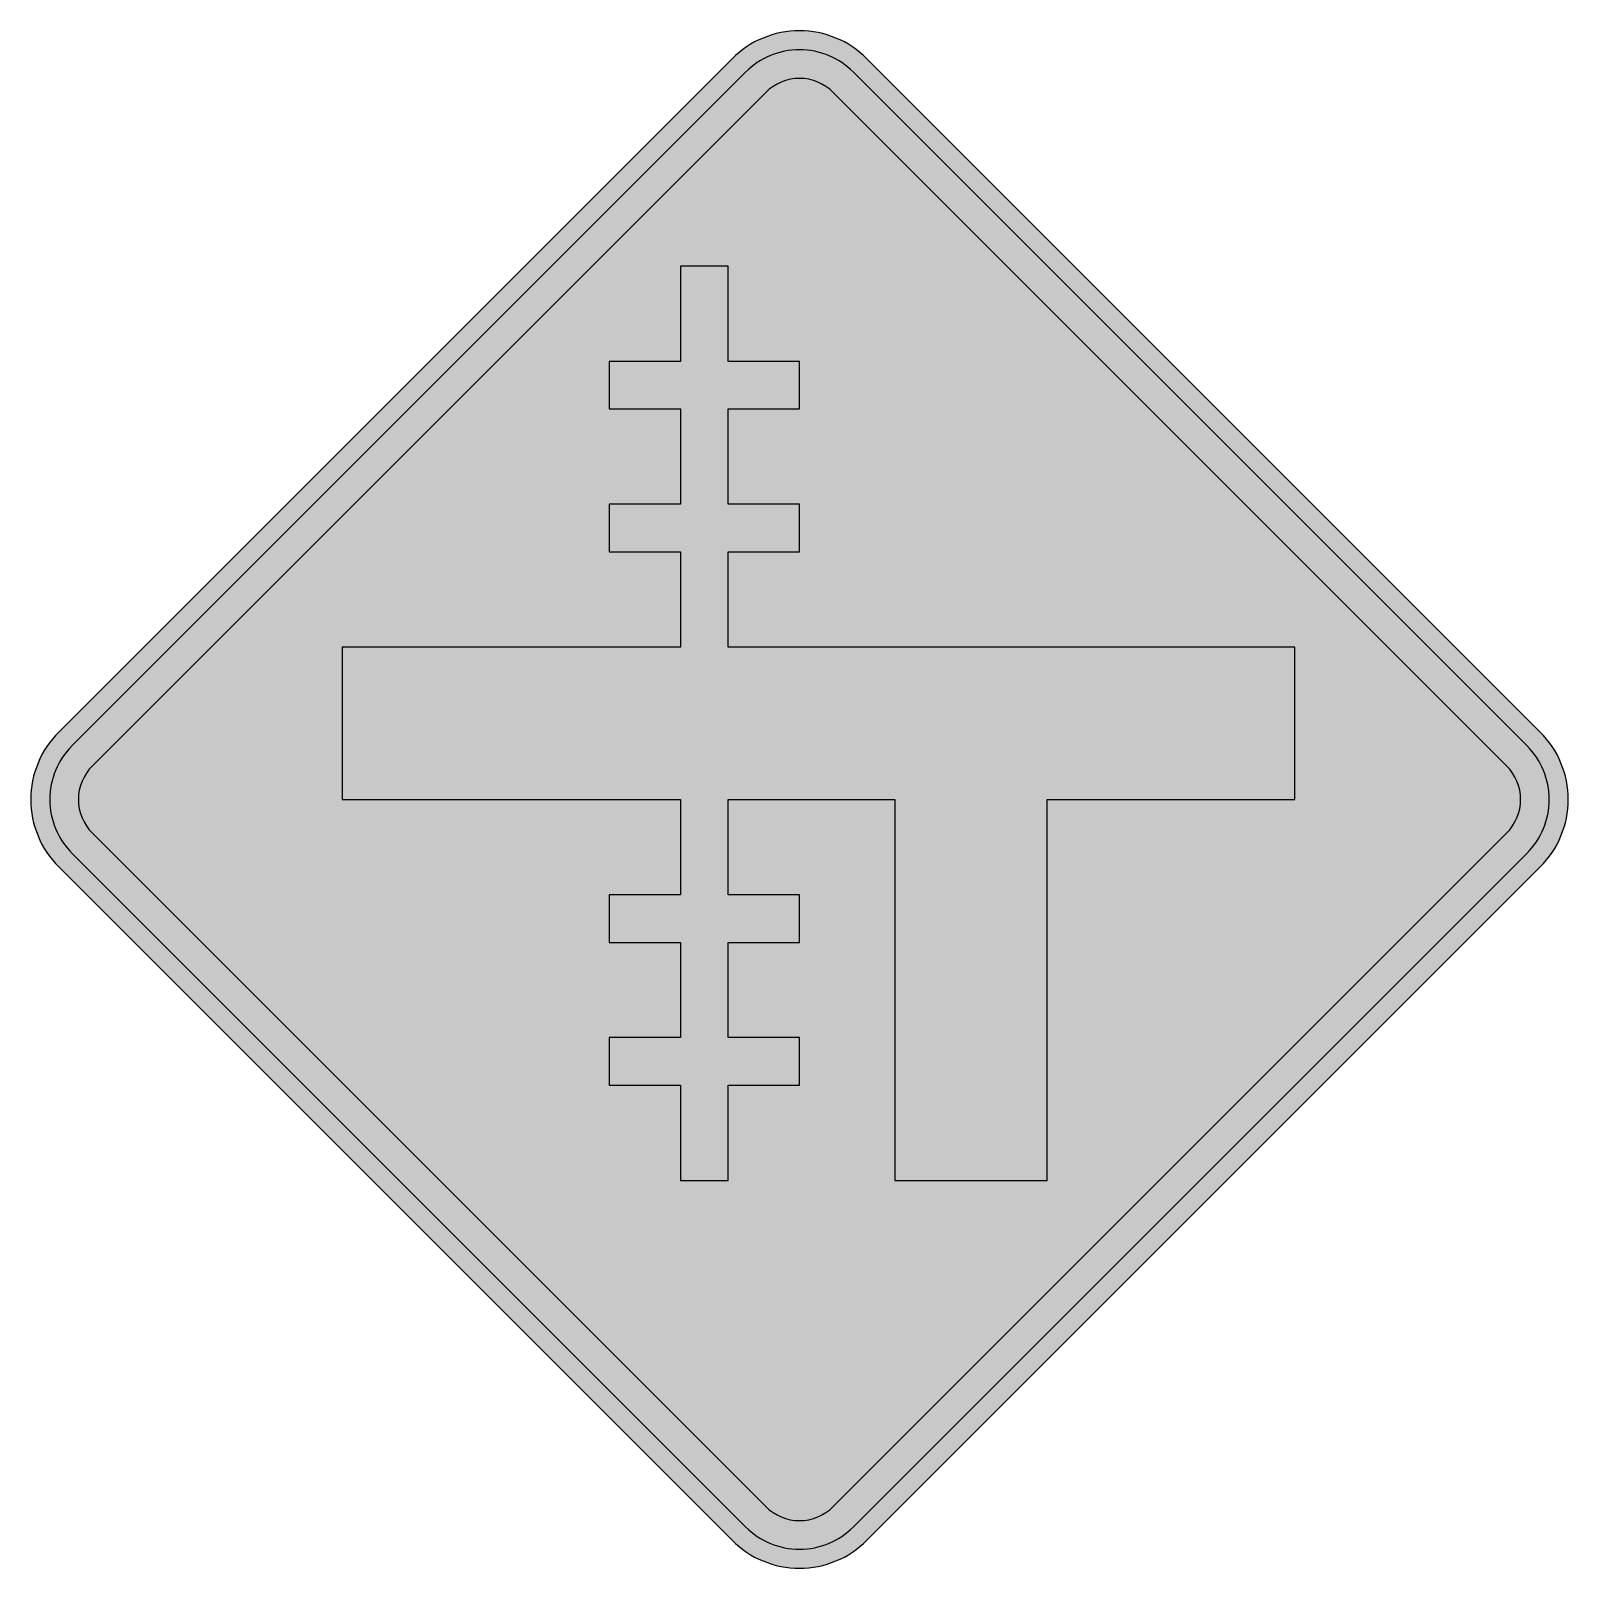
# Model space of a CAD drawing. Extents: x -404 to 404, y -404 to 404.
import ezdxf

# ---------------------------------------------------------------- set-up
doc = ezdxf.new("R2010")
doc.units = 0
doc.header["$LTSCALE"] = 0.5

msp = doc.modelspace()

# ---------------------------------------------------------------- hatches: boundary and pattern name
h = msp.add_hatch(color=50)
h.dxf.hatch_style = 1
edge = h.paths.add_edge_path()
edge.add_line((35.36, -388.91), (388.91, -35.36))
edge.add_arc((353.55, 0), 50, 315, 405)
edge.add_line((388.91, 35.36), (35.36, 388.91))
edge.add_arc((0, 353.55), 50, 45, 135)
edge.add_line((-35.36, 388.91), (-388.91, 35.36))
edge.add_arc((-353.55, 0), 50, 135, 225)
edge.add_line((-388.91, -35.36), (-35.36, -388.91))
edge.add_arc((0, -353.55), 50, 225, 315)
h = msp.add_hatch(color=256)
h.dxf.hatch_style = 1
h.paths.add_polyline_path([(28.28, 381.84, 0.414214), (-28.28, 381.84), (-381.84, 28.28, 0.414214), (-381.84, -28.28), (-28.28, -381.84, 0.414214), (28.28, -381.84), (381.84, -28.28, 0.414214), (381.84, 28.28)])
h.paths.add_polyline_path([(-17.68, 371.23, -0.414214), (17.68, 371.23), (371.23, 17.68, -0.414214), (371.23, -17.68), (17.68, -371.23, -0.414214), (-17.68, -371.23), (-371.23, -17.68, -0.414214), (-371.23, 17.68)], flags=16)
h.paths.add_polyline_path([(-100, 267.21), (-2.4, 110.27, -0.797614), (-25.14, 86.94, 0.057424), (-50, 98.45), (-50, 29.54), (97.5, 29.54), (97.5, 79.54), (60, 79.54), (60, 104.54), (97.5, 104.54), (97.5, 154.54), (60, 154.54), (60, 179.54), (97.5, 179.54), (97.5, 229.54), (122.5, 229.54), (122.5, 179.54), (160, 179.54), (160, 154.54), (122.5, 154.54), (122.5, 104.54), (160, 104.54), (160, 79.54), (122.5, 79.54), (122.5, 29.54), (250, 29.54), (250, -30.46), (122.5, -30.46), (122.5, -80.46), (160, -80.46), (160, -105.46), (122.5, -105.46), (122.5, -155.46), (160, -155.46), (160, -180.46), (122.5, -180.46), (122.5, -230.46), (97.5, -230.46), (97.5, -180.46), (60, -180.46), (60, -155.46), (97.5, -155.46), (97.5, -105.46), (60, -105.46), (60, -80.46), (97.5, -80.46), (97.5, -30.46), (-50, -30.46), (-50, -230.46), (-150, -230.46), (-150, 98.45, 0.057424), (-174.86, 86.94, -0.783352), (-197.91, 109.78)], flags=0)
h = msp.add_hatch(color=7)
h.dxf.hatch_style = 1
h.paths.add_polyline_path([(-100, -50), (-100, -75), (-62.5, -75), (-62.5, -125), (-100, -125), (-100, -150), (-62.5, -150), (-62.5, -200), (-37.5, -200), (-37.5, -150), (0, -150), (0, -125), (-37.5, -125), (-37.5, -75), (0, -75), (0, -50), (-37.5, -50), (-37.5, 0), (50, 0), (50, -200), (130, -200), (130, 0), (260, 0), (260, 80), (-37.5, 80), (-37.5, 130), (0, 130), (0, 155), (-37.5, 155), (-37.5, 205), (0, 205), (0, 230), (-37.5, 230), (-37.5, 280), (-62.5, 280), (-62.5, 230), (-100, 230), (-100, 205), (-62.5, 205), (-62.5, 155), (-100, 155), (-100, 130), (-62.5, 130), (-62.5, 80), (-240, 80), (-240, 0), (-62.5, 0), (-62.5, -50)])

# ---------------------------------------------------------------- linework, layer by layer
at = {"color": 50}
msp.add_lwpolyline([(35.36, -388.91), (388.91, -35.36, 0.414214), (388.91, 35.36), (35.36, 388.91, 0.414214), (-35.36, 388.91), (-388.91, 35.36, 0.414214), (-388.91, -35.36), (-35.36, -388.91, 0.414214)], format="xyb", close=True, dxfattribs=at)
for points in [[(28.28, -381.84), (381.84, -28.28, 0.414214), (381.84, 28.28), (28.28, 381.84, 0.414214), (-28.28, 381.84), (-381.84, 28.28, 0.414214), (-381.84, -28.28), (-28.28, -381.84, 0.414214)], [(17.68, -371.23), (371.23, -17.68, 0.414214), (371.23, 17.68), (17.68, 371.23, 0.414214), (-17.68, 371.23), (-371.23, 17.68, 0.414214), (-371.23, -17.68), (-17.68, -371.23, 0.414214)]]:
    msp.add_lwpolyline(points, format="xyb", close=True)
at = {"color": 7}
msp.add_lwpolyline([(-100, -50), (-100, -75), (-62.5, -75), (-62.5, -125), (-100, -125), (-100, -150), (-62.5, -150), (-62.5, -200), (-37.5, -200), (-37.5, -150), (0, -150), (0, -125), (-37.5, -125), (-37.5, -75), (0, -75), (0, -50), (-37.5, -50), (-37.5, 0), (50, 0), (50, -200), (130, -200), (130, 0), (260, 0), (260, 80), (-37.5, 80), (-37.5, 130), (0, 130), (0, 155), (-37.5, 155), (-37.5, 205), (0, 205), (0, 230), (-37.5, 230), (-37.5, 280), (-62.5, 280), (-62.5, 230), (-100, 230), (-100, 205), (-62.5, 205), (-62.5, 155), (-100, 155), (-100, 130), (-62.5, 130), (-62.5, 80), (-240, 80), (-240, 0), (-62.5, 0), (-62.5, -50)], close=True, dxfattribs=at)

doc.saveas('drawing.dxf')
